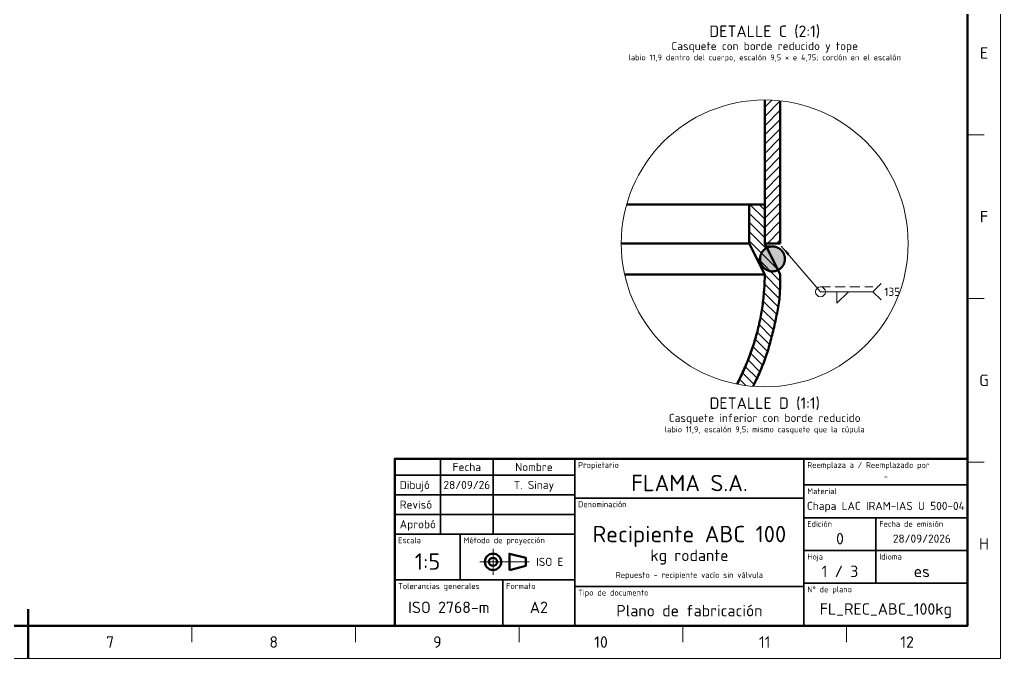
# Model space of a CAD drawing. Header units: millimetres. Extents: x 0 to 1554, y 0 to 420.
# Drawn here: x 294.4 to 594, y 0 to 195.2 of the extents above; entities that cross this region are included whole.
import ezdxf
from ezdxf.enums import TextEntityAlignment as Align

# ---------------------------------------------------------------- set-up
doc = ezdxf.new("R2010")
doc.units = ezdxf.units.MM
doc.linetypes.add('IRAM-F-TRAZO-PUNTO', pattern=[20, 15, -2, 1, -2])
doc.linetypes.add('ISO02-TRAZOS', pattern=[4.5, 3, -1.5])
for name, color, linetype, lineweight in [('01-VISIBLE', 7, 'CONTINUOUS', 70), ('03-EJE', 1, 'IRAM-F-TRAZO-PUNTO', 18), ('05-RAYADO', 8, 'CONTINUOUS', 18), ('06-TEXTO', 7, 'CONTINUOUS', 25), ('07-RECUADRO', 7, 'CONTINUOUS', 70), ('08-FINA', 5, 'CONTINUOUS', 18), ('10-ROTULO', 7, 'CONTINUOUS', 35), ('11-TEXTO-ROTULO', 7, 'CONTINUOUS', 25), ('12-SOLDADURA', 6, 'CONTINUOUS', 18)]:
    doc.layers.add(name, color=color, linetype=linetype, lineweight=lineweight)
doc.styles.add('ISO3098', font='isocpeur.ttf')

msp = doc.modelspace()

# ---------------------------------------------------------------- hatches: boundary and pattern name
at = {"layer": '05-RAYADO'}
h = msp.add_hatch(dxfattribs=at)
h.set_pattern_fill('ANSI31', scale=0.62992)
h.paths.add_polyline_path([(526.75, 126.833), (522, 126.833), (522, 170.667), (523.076, 170.653), (524.151, 170.614), (525.225, 170.548), (526.296, 170.456), (526.75, 170.405)])
h = msp.add_hatch(dxfattribs=at)
h.set_pattern_fill('ANSI31', scale=0.62992, angle=90)
h.paths.add_polyline_path([(526.749, 116.709), (526.746, 116.084), (526.741, 115.46), (526.732, 114.835), (526.721, 114.21), (526.706, 113.586), (526.686, 112.962), (526.661, 112.338), (526.629, 111.714), (526.59, 111.09), (526.542, 110.468), (526.484, 109.846), (526.414, 109.225), (526.332, 108.606), (526.237, 107.989), (526.131, 107.373), (526.016, 106.759), (525.896, 106.146), (525.772, 105.534), (525.646, 104.922), (525.519, 104.311), (525.39, 103.7), (525.259, 103.089), (525.126, 102.478), (524.991, 101.869), (524.853, 101.259), (524.713, 100.651), (524.569, 100.043), (524.423, 99.436), (524.274, 98.829), (524.121, 98.224), (523.965, 97.619), (523.804, 97.015), (523.64, 96.413), (523.471, 95.811), (523.298, 95.211), (523.119, 94.613), (522.935, 94.016), (522.745, 93.421), (522.549, 92.828), (522.348, 92.236), (522.14, 91.647), (521.927, 91.06), (521.709, 90.475), (521.484, 89.892), (521.255, 89.311), (521.019, 88.733), (520.779, 88.156), (520.533, 87.582), (520.283, 87.01), (520.027, 86.44), (519.767, 85.872), (519.503, 85.306), (519.234, 84.742), (518.961, 84.18), (518.684, 83.621), (518.446, 83.147), (517.704, 83.211), (516.634, 83.33), (515.568, 83.474), (514.506, 83.645), (513.542, 83.825), (513.673, 84.077), (513.948, 84.619), (514.219, 85.162), (514.486, 85.707), (514.749, 86.255), (515.007, 86.804), (515.262, 87.355), (515.513, 87.908), (515.759, 88.463), (516.002, 89.02), (516.24, 89.578), (516.474, 90.138), (516.703, 90.701), (516.928, 91.265), (517.149, 91.83), (517.365, 92.398), (517.576, 92.967), (517.783, 93.538), (517.986, 94.11), (518.184, 94.684), (518.377, 95.26), (518.565, 95.837), (518.749, 96.415), (518.928, 96.996), (519.103, 97.577), (519.272, 98.16), (519.437, 98.745), (519.596, 99.331), (519.751, 99.918), (519.901, 100.506), (520.046, 101.096), (520.187, 101.686), (520.322, 102.278), (520.452, 102.871), (520.577, 103.465), (520.697, 104.061), (520.812, 104.657), (520.922, 105.254), (521.027, 105.852), (521.126, 106.451), (521.22, 107.051), (521.309, 107.651), (521.393, 108.253), (521.471, 108.855), (521.544, 109.458), (521.611, 110.061), (521.674, 110.665), (521.73, 111.27), (521.782, 111.875), (521.828, 112.48), (521.868, 113.086), (521.903, 113.692), (521.933, 114.298), (521.957, 114.905), (521.976, 115.512), (521.989, 116.119), (521.997, 116.726), (522, 117.333), (517.25, 126.833), (517.25, 138.708), (522, 138.708), (522, 126.833), (526.75, 117.333)])
h = msp.add_hatch(color=7, dxfattribs=at)
h.dxf.hatch_style = 1
h.paths.add_polyline_path([(528.17, 121.883), (528.154, 121.683), (528.127, 121.484), (528.091, 121.287), (528.043, 121.092), (527.986, 120.9), (527.918, 120.711), (527.841, 120.526), (527.754, 120.345), (527.658, 120.169), (527.552, 119.998), (527.437, 119.834), (527.314, 119.675), (527.183, 119.523), (527.044, 119.379), (526.898, 119.242), (526.744, 119.112), (526.584, 118.991), (526.418, 118.879), (526.246, 118.776), (526.069, 118.682), (525.887, 118.597), (525.701, 118.522), (525.511, 118.457), (525.318, 118.402), (525.122, 118.358), (524.925, 118.323), (524.726, 118.3), (524.525, 118.286), (524.325, 118.284), (524.124, 118.292), (523.925, 118.31), (523.726, 118.339), (523.529, 118.379), (523.335, 118.428), (523.144, 118.488), (522.956, 118.558), (522.772, 118.638), (522.592, 118.728), (522.417, 118.826), (522.248, 118.934), (522.085, 119.051), (521.928, 119.176), (521.778, 119.309), (521.635, 119.45), (521.5, 119.598), (521.373, 119.753), (521.254, 119.915), (521.144, 120.083), (521.043, 120.256), (520.951, 120.435), (520.869, 120.618), (520.797, 120.805), (520.734, 120.995), (520.682, 121.189), (520.64, 121.385), (520.608, 121.583), (520.587, 121.783), (520.576, 121.983), (520.576, 122.184), (520.587, 122.384), (520.608, 122.583), (520.64, 122.782), (520.682, 122.978), (520.734, 123.171), (520.797, 123.362), (520.869, 123.549), (520.951, 123.732), (521.043, 123.91), (521.144, 124.084), (521.254, 124.251), (521.373, 124.413), (521.5, 124.568), (521.635, 124.717), (521.778, 124.858), (521.928, 124.991), (522.085, 125.116), (522.248, 125.232), (522.417, 125.34), (522.592, 125.439), (522.772, 125.528), (522.956, 125.608), (523.144, 125.678), (523.335, 125.738), (523.529, 125.788), (523.726, 125.828), (523.925, 125.857), (524.124, 125.875), (524.325, 125.883), (524.525, 125.88), (524.726, 125.867), (524.925, 125.843), (525.122, 125.809), (525.318, 125.764), (525.511, 125.71), (525.701, 125.645), (525.887, 125.57), (526.069, 125.485), (526.246, 125.391), (526.418, 125.287), (526.584, 125.175), (526.744, 125.054), (526.898, 124.925), (527.044, 124.788), (527.183, 124.643), (527.314, 124.492), (527.437, 124.333), (527.552, 124.168), (527.658, 123.998), (527.754, 123.822), (527.841, 123.641), (527.918, 123.456), (527.986, 123.267), (528.043, 123.075), (528.091, 122.88), (528.127, 122.683), (528.154, 122.484), (528.17, 122.284), (528.175, 122.083)])
at = {"layer": '08-FINA'}
h = msp.add_hatch(color=7, dxfattribs=at)
h.dxf.hatch_style = 1
h.paths.add_polyline_path([(527.05, 126.033), (528.996, 123.091), (529.66, 123.661)])

# ---------------------------------------------------------------- linework, layer by layer
at = {"layer": '01-VISIBLE'}
for points in [[(522, 126.833), (522, 170.667)], [(526.75, 126.833), (526.75, 170.405)], [(517.25, 138.708), (516.322, 138.708), (515.395, 138.708), (514.467, 138.708), (513.54, 138.708), (512.612, 138.708), (511.685, 138.708), (510.757, 138.708), (509.83, 138.708), (508.903, 138.708), (507.975, 138.708), (507.048, 138.708), (506.12, 138.708), (505.192, 138.708), (504.265, 138.708), (503.337, 138.708), (502.41, 138.708), (501.482, 138.708), (500.555, 138.708), (499.627, 138.708), (498.7, 138.708), (497.773, 138.708), (496.845, 138.708), (495.918, 138.708), (494.99, 138.708), (494.062, 138.708), (493.135, 138.708), (492.207, 138.708), (491.28, 138.708), (490.352, 138.708), (489.425, 138.708), (488.498, 138.708), (487.57, 138.708), (486.642, 138.708), (485.715, 138.708), (484.788, 138.708), (483.86, 138.708), (482.933, 138.708), (482.005, 138.708), (481.077, 138.708), (480.15, 138.708), (479.808, 138.708)], [(522, 138.708), (517.25, 138.708)], [(517.25, 138.708), (517.25, 126.833)], [(522, 126.833), (522, 138.708)], [(517.25, 126.833), (516.322, 126.833), (515.395, 126.833), (514.467, 126.833), (513.54, 126.833), (512.612, 126.833), (511.685, 126.833), (510.757, 126.833), (509.83, 126.833), (508.903, 126.833), (507.975, 126.833), (507.048, 126.833), (506.12, 126.833), (505.192, 126.833), (504.265, 126.833), (503.337, 126.833), (502.41, 126.833), (501.482, 126.833), (500.555, 126.833), (499.627, 126.833), (498.7, 126.833), (497.773, 126.833), (496.845, 126.833), (495.918, 126.833), (494.99, 126.833), (494.062, 126.833), (493.135, 126.833), (492.207, 126.833), (491.28, 126.833), (490.352, 126.833), (489.425, 126.833), (488.498, 126.833), (487.57, 126.833), (486.642, 126.833), (485.715, 126.833), (484.788, 126.833), (483.86, 126.833), (482.933, 126.833), (482.005, 126.833), (481.077, 126.833), (480.15, 126.833), (479.222, 126.833), (478.295, 126.833), (478.167, 126.833)], [(517.25, 126.833), (522, 117.333)], [(524.375, 125.883), (524.275, 125.882), (524.174, 125.878), (524.074, 125.871), (523.974, 125.862), (523.875, 125.85), (523.776, 125.836), (523.677, 125.819), (523.578, 125.799), (523.481, 125.777), (523.383, 125.752), (523.287, 125.724), (523.191, 125.694), (523.096, 125.662), (523.002, 125.627), (522.909, 125.589), (522.817, 125.549), (522.726, 125.507), (522.636, 125.462), (522.548, 125.415), (522.461, 125.366), (522.375, 125.314), (522.29, 125.26), (522.207, 125.204), (522.125, 125.146), (522.045, 125.085), (521.967, 125.023), (521.89, 124.958), (521.815, 124.892), (521.742, 124.823), (521.67, 124.753), (521.601, 124.68), (521.533, 124.606), (521.468, 124.53), (521.404, 124.453), (521.343, 124.373), (521.283, 124.292), (521.226, 124.21), (521.171, 124.126), (521.118, 124.041), (521.068, 123.954), (521.019, 123.866), (520.973, 123.777), (520.93, 123.687), (520.889, 123.595), (520.85, 123.503), (520.814, 123.409), (520.78, 123.315), (520.749, 123.219), (520.72, 123.123), (520.694, 123.026), (520.67, 122.929), (520.649, 122.831), (520.631, 122.732), (520.615, 122.633), (520.602, 122.534), (520.591, 122.434), (520.583, 122.334), (520.578, 122.234), (520.575, 122.133), (520.575, 122.033), (520.578, 121.933), (520.583, 121.833), (520.591, 121.733), (520.602, 121.633), (520.615, 121.534), (520.631, 121.434), (520.649, 121.336), (520.67, 121.238), (520.694, 121.14), (520.72, 121.043), (520.749, 120.947), (520.78, 120.852), (520.814, 120.758), (520.85, 120.664), (520.889, 120.571), (520.93, 120.48), (520.973, 120.39), (521.019, 120.3), (521.068, 120.212), (521.118, 120.126), (521.171, 120.04), (521.226, 119.957), (521.283, 119.874), (521.343, 119.793), (521.404, 119.714), (521.468, 119.636), (521.533, 119.561), (521.601, 119.486), (521.67, 119.414), (521.742, 119.344), (521.815, 119.275), (521.89, 119.209), (521.967, 119.144), (522.045, 119.081), (522.125, 119.021), (522.207, 118.963), (522.29, 118.906), (522.375, 118.853), (522.461, 118.801), (522.548, 118.751), (522.636, 118.704), (522.726, 118.66), (522.817, 118.617), (522.909, 118.577), (523.002, 118.54), (523.096, 118.505), (523.191, 118.472), (523.287, 118.442), (523.383, 118.415), (523.481, 118.39), (523.578, 118.368), (523.677, 118.348), (523.776, 118.331), (523.875, 118.316), (523.974, 118.305), (524.074, 118.295), (524.174, 118.289), (524.275, 118.285), (524.375, 118.283)], [(526.75, 126.833), (522, 126.833)], [(526.75, 117.333), (522, 126.833)], [(524.375, 125.883), (524.059, 125.883), (523.742, 125.883), (523.425, 125.883), (523.108, 125.883), (522.792, 125.883), (522.475, 125.883)], [(528.175, 122.083), (528.174, 122.184), (528.17, 122.286), (528.163, 122.387), (528.153, 122.487), (528.141, 122.588), (528.127, 122.688), (528.109, 122.787), (528.089, 122.887), (528.066, 122.985), (528.041, 123.083), (528.013, 123.18), (527.983, 123.277), (527.95, 123.372), (527.914, 123.467), (527.876, 123.561), (527.835, 123.654), (527.792, 123.745), (527.747, 123.835), (527.699, 123.925), (527.649, 124.012), (527.596, 124.099), (527.542, 124.184), (527.485, 124.268), (527.425, 124.35), (527.364, 124.43), (527.3, 124.509), (527.235, 124.586), (527.167, 124.661), (527.098, 124.734), (527.026, 124.806), (526.953, 124.875), (526.877, 124.943), (526.8, 125.009), (526.722, 125.072), (526.641, 125.134), (526.559, 125.193), (526.476, 125.25), (526.391, 125.305), (526.304, 125.357), (526.216, 125.407), (526.127, 125.455), (526.037, 125.501), (525.945, 125.544), (525.853, 125.584), (525.759, 125.622), (525.664, 125.658), (525.568, 125.691), (525.472, 125.722), (525.375, 125.749), (525.277, 125.775), (525.178, 125.797), (525.079, 125.818), (524.979, 125.835), (524.879, 125.85), (524.779, 125.862), (524.678, 125.871), (524.577, 125.878), (524.476, 125.882), (524.375, 125.883)], [(524.375, 118.283), (524.476, 118.285), (524.577, 118.289), (524.678, 118.295), (524.779, 118.305), (524.879, 118.317), (524.979, 118.332), (525.079, 118.349), (525.178, 118.369), (525.277, 118.392), (525.375, 118.417), (525.472, 118.445), (525.568, 118.476), (525.664, 118.509), (525.759, 118.544), (525.853, 118.582), (525.945, 118.623), (526.037, 118.666), (526.127, 118.711), (526.216, 118.759), (526.304, 118.809), (526.391, 118.862), (526.476, 118.917), (526.559, 118.974), (526.641, 119.033), (526.722, 119.094), (526.8, 119.158), (526.877, 119.224), (526.953, 119.291), (527.026, 119.361), (527.098, 119.432), (527.167, 119.506), (527.235, 119.581), (527.3, 119.658), (527.364, 119.737), (527.425, 119.817), (527.485, 119.899), (527.542, 119.983), (527.596, 120.068), (527.649, 120.154), (527.699, 120.242), (527.747, 120.331), (527.792, 120.422), (527.835, 120.513), (527.876, 120.606), (527.914, 120.7), (527.95, 120.794), (527.983, 120.89), (528.013, 120.986), (528.041, 121.084), (528.066, 121.181), (528.089, 121.28), (528.109, 121.379), (528.127, 121.479), (528.141, 121.579), (528.153, 121.679), (528.163, 121.78), (528.17, 121.881), (528.174, 121.982), (528.175, 122.083)], [(522, 117.333), (521.049, 117.333), (520.097, 117.333), (519.146, 117.333), (518.195, 117.333), (517.244, 117.333), (516.293, 117.333), (515.341, 117.333), (514.39, 117.333), (513.439, 117.333), (512.487, 117.333), (511.536, 117.333), (510.585, 117.333), (509.634, 117.333), (508.683, 117.333), (507.731, 117.333), (506.78, 117.333), (505.829, 117.333), (504.877, 117.333), (503.926, 117.333), (502.975, 117.333), (502.024, 117.333), (501.072, 117.333), (500.121, 117.333), (499.17, 117.333), (498.219, 117.333), (497.267, 117.333), (496.316, 117.333), (495.365, 117.333), (494.414, 117.333), (493.462, 117.333), (492.511, 117.333), (491.56, 117.333), (490.609, 117.333), (489.658, 117.333), (488.706, 117.333), (487.755, 117.333), (486.804, 117.333), (485.852, 117.333), (484.901, 117.333), (483.95, 117.333), (482.999, 117.333), (482.048, 117.333), (481.096, 117.333), (480.145, 117.333), (479.21, 117.333)], [(522, 117.333), (521.997, 116.726), (521.989, 116.119), (521.976, 115.512), (521.957, 114.905), (521.933, 114.298), (521.903, 113.692), (521.868, 113.086), (521.828, 112.48), (521.782, 111.875), (521.73, 111.27), (521.674, 110.665), (521.611, 110.061), (521.544, 109.458), (521.471, 108.855), (521.393, 108.253), (521.309, 107.651), (521.22, 107.051), (521.126, 106.451), (521.027, 105.852), (520.922, 105.254), (520.812, 104.657), (520.697, 104.061), (520.577, 103.465), (520.452, 102.871), (520.322, 102.278), (520.187, 101.686), (520.046, 101.096), (519.901, 100.506), (519.751, 99.918), (519.596, 99.331), (519.437, 98.745), (519.272, 98.16), (519.103, 97.577), (518.928, 96.996), (518.749, 96.415), (518.565, 95.837), (518.377, 95.26), (518.184, 94.684), (517.986, 94.11), (517.783, 93.538), (517.576, 92.967), (517.365, 92.398), (517.149, 91.83), (516.928, 91.265), (516.703, 90.701), (516.474, 90.138), (516.24, 89.578), (516.002, 89.02), (515.759, 88.463), (515.513, 87.908), (515.262, 87.355), (515.007, 86.804), (514.749, 86.255), (514.486, 85.707), (514.219, 85.162), (513.948, 84.619), (513.673, 84.077), (513.542, 83.825)], [(518.446, 83.147), (518.684, 83.621), (518.961, 84.18), (519.234, 84.742), (519.503, 85.306), (519.767, 85.872), (520.027, 86.44), (520.283, 87.01), (520.533, 87.582), (520.779, 88.156), (521.019, 88.733), (521.255, 89.311), (521.484, 89.892), (521.709, 90.475), (521.927, 91.06), (522.14, 91.647), (522.348, 92.236), (522.549, 92.828), (522.745, 93.421), (522.935, 94.016), (523.119, 94.613), (523.298, 95.211), (523.471, 95.811), (523.64, 96.413), (523.804, 97.015), (523.965, 97.619), (524.121, 98.224), (524.274, 98.829), (524.423, 99.436), (524.569, 100.043), (524.713, 100.651), (524.853, 101.259), (524.991, 101.869), (525.126, 102.478), (525.259, 103.089), (525.39, 103.7), (525.519, 104.311), (525.646, 104.922), (525.772, 105.534), (525.896, 106.146), (526.016, 106.759), (526.131, 107.373), (526.237, 107.989), (526.332, 108.606), (526.414, 109.225), (526.484, 109.846), (526.542, 110.468), (526.59, 111.09), (526.629, 111.714), (526.661, 112.338), (526.686, 112.962), (526.706, 113.586), (526.721, 114.21), (526.732, 114.835), (526.741, 115.46), (526.746, 116.084), (526.749, 116.709), (526.75, 117.333)]]:
    msp.add_lwpolyline(points, dxfattribs=at)
msp.add_lwpolyline([(444, 27), (449, 28.25), (449, 30.75), (444, 32)], close=True, dxfattribs=at)
for radius in [2.5, 1.25]:
    msp.add_circle((439, 29.5), radius, dxfattribs=at)
at = {"layer": '03-EJE'}
for p, q in [((439, 25.5), (439, 33.5)), ((435, 29.5), (450.5, 29.5))]:
    msp.add_line(p, q, dxfattribs=at)
at = {"layer": '07-RECUADRO'}
msp.add_line((297, 0), (297, 15), dxfattribs=at)
for points in [[(25, 10), (584, 10), (584, 410), (25, 410)], [(409, 10), (584, 10), (584, 61), (409, 61)]]:
    msp.add_lwpolyline(points, close=True, dxfattribs=at)
at = {"layer": '08-FINA'}
for p, q in [((584, 160), (589, 160)), ((584, 110), (589, 110)), ((584, 60), (589, 60)), ((347, 10), (347, 5)), ((397, 10), (397, 5)), ((447, 10), (447, 5)), ((497, 10), (497, 5)), ((547, 10), (547, 5))]:
    msp.add_line(p, q, dxfattribs=at)
msp.add_lwpolyline([(0, 0), (594, 0), (594, 420), (0, 420)], close=True, dxfattribs=at)
msp.add_circle((522, 126.833), 43.833, dxfattribs=at)
at = {"layer": '10-ROTULO'}
for points in [[(409, 56), (423, 56), (423, 61), (409, 61)], [(423, 56), (439, 56), (439, 61), (423, 61)], [(439, 56), (464, 56), (464, 61), (439, 61)], [(464, 49), (534, 49), (534, 61), (464, 61)], [(534, 53), (584, 53), (584, 61), (534, 61)], [(409, 50), (423, 50), (423, 56), (409, 56)], [(423, 50), (439, 50), (439, 56), (423, 56)], [(439, 50), (464, 50), (464, 56), (439, 56)], [(534, 43), (584, 43), (584, 53), (534, 53)], [(409, 44), (423, 44), (423, 50), (409, 50)], [(423, 44), (439, 44), (439, 50), (423, 50)], [(439, 44), (464, 44), (464, 50), (439, 50)], [(464, 22), (534, 22), (534, 49), (464, 49)], [(409, 38), (423, 38), (423, 44), (409, 44)], [(423, 38), (439, 38), (439, 44), (423, 44)], [(439, 38), (464, 38), (464, 44), (439, 44)], [(534, 33), (556, 33), (556, 43), (534, 43)], [(556, 33), (584, 33), (584, 43), (556, 43)], [(409, 24), (429, 24), (429, 38), (409, 38)], [(429, 24), (464, 24), (464, 38), (429, 38)], [(534, 23), (556, 23), (556, 33), (534, 33)], [(556, 23), (584, 23), (584, 33), (556, 33)], [(409, 10), (442, 10), (442, 24), (409, 24)], [(442, 10), (464, 10), (464, 24), (442, 24)], [(464, 10), (534, 10), (534, 22), (464, 22)], [(534, 10), (584, 10), (584, 23), (534, 23)]]:
    msp.add_lwpolyline(points, close=True, dxfattribs=at)
at = {"layer": '12-SOLDADURA'}
for p, q in [((539.05, 112.033), (527.05, 126.033)), ((555.05, 112.033), (557.55, 114.533)), ((539.05, 112.033), (555.05, 112.033)), ((555.05, 112.033), (557.55, 109.533))]:
    msp.add_line(p, q, dxfattribs=at)
at = {"layer": '12-SOLDADURA', "linetype": 'ISO02-TRAZOS'}
msp.add_line((539.05, 113.533), (555.05, 113.533), dxfattribs=at)
at = {"layer": '12-SOLDADURA'}
msp.add_lwpolyline([(544.05, 112.033), (544.05, 108.533), (547.55, 112.033)], close=True, dxfattribs=at)
msp.add_circle((539.05, 112.033), 1.5, dxfattribs=at)

# ---------------------------------------------------------------- texts
at = {"layer": '06-TEXTO', "style": 'ISO3098'}
for s, height, p in [('DETALLE C (2:1)', 3.5, (522, 191.667)), ('Casquete con borde reducido y tope', 2.5, (522, 187.167)), ('E', 3.5, (589, 185)), ('labio 11,9 dentro del cuerpo, escalón 9,5 × e 4,75; cordón en el escalón', 1.8, (522, 183.667)), ('F', 3.5, (589, 135)), ('G', 3.5, (589, 85)), ('DETALLE D (1:1)', 3.5, (522, 78)), ('Casquete inferior con borde reducido', 2.5, (522, 73.5)), ('labio 11,9, escalón 9,5; mismo casquete que la cúpula', 1.8, (522, 70)), ('H', 3.5, (589, 35)), ('7', 3.5, (322, 5)), ('8', 3.5, (372, 5)), ('9', 3.5, (422, 5)), ('10', 3.5, (472, 5)), ('11', 3.5, (522, 5)), ('12', 3.5, (565.5, 5))]:
    msp.add_text(s, height=height, dxfattribs=at).set_placement(p, align=Align.MIDDLE_CENTER)
at = {"layer": '11-TEXTO-ROTULO', "style": 'ISO3098'}
for s, p in [('Propietario', (465, 60)), ('Reemplaza a / Reemplazado por', (535, 60)), ('Material', (535, 52)), ('Denominación', (465, 48)), ('Edición', (535, 42)), ('Fecha de emisión', (557, 42)), ('Escala', (410, 37)), ('Método de proyección', (430, 37)), ('Hoja', (535, 32)), ('Idioma', (557, 32)), ('Tolerancias generales', (410, 23)), ('Formato', (443, 23)), ('Tipo de documento', (465, 21)), ('N° de plano', (535, 22))]:
    msp.add_text(s, height=1.8, dxfattribs=at).set_placement(p, align=Align.TOP_LEFT)
for s, height, p in [('Fecha', 2.5, (431, 58.5)), ('Nombre', 2.5, (451.5, 58.5)), ('28/09/26', 2.5, (431, 53)), ('T. Sinay', 2.5, (451.5, 53)), ('FLAMA S.A.', 5, (499, 53.6)), ('-', 1.8, (559, 55.6)), ('Chapa LAC IRAM-IAS U 500-04', 2.5, (559, 46.6)), ('Recipiente ABC 100', 5, (499, 38)), ('0', 3.5, (545, 36.6)), ('28/09/2026', 2.5, (570, 36.6)), ('kg rodante', 3.5, (499, 31.5)), ('1:5', 5, (419, 29.6)), ('1 / 3', 3.5, (545, 26.6)), ('es', 3.5, (570, 26.6)), ('Repuesto - recipiente vacío sin válvula', 1.8, (499, 25.5)), ('ISO 2768-m', 3.5, (425.5, 15.6)), ('A2', 3.5, (453, 15.6)), ('Plano de fabricación', 3.5, (499, 14.6)), ('FL_REC_ABC_100kg', 3.5, (559, 15.1))]:
    msp.add_text(s, height=height, dxfattribs=at).set_placement(p, align=Align.MIDDLE_CENTER)
for s, p in [('Dibujó', (410.5, 53)), ('Revisó', (410.5, 47)), ('Aprobó', (410.5, 41))]:
    msp.add_text(s, height=2.5, dxfattribs=at).set_placement(p, align=Align.MIDDLE_LEFT)
msp.add_text('ISO E', height=2.5, dxfattribs=at).set_placement((460.5, 29.5), align=Align.MIDDLE_RIGHT)
at = {"layer": '12-SOLDADURA', "style": 'ISO3098'}
msp.add_text('135', height=2.5, dxfattribs=at).set_placement((558.55, 112.033), align=Align.MIDDLE_LEFT)

doc.saveas('drawing.dxf')
